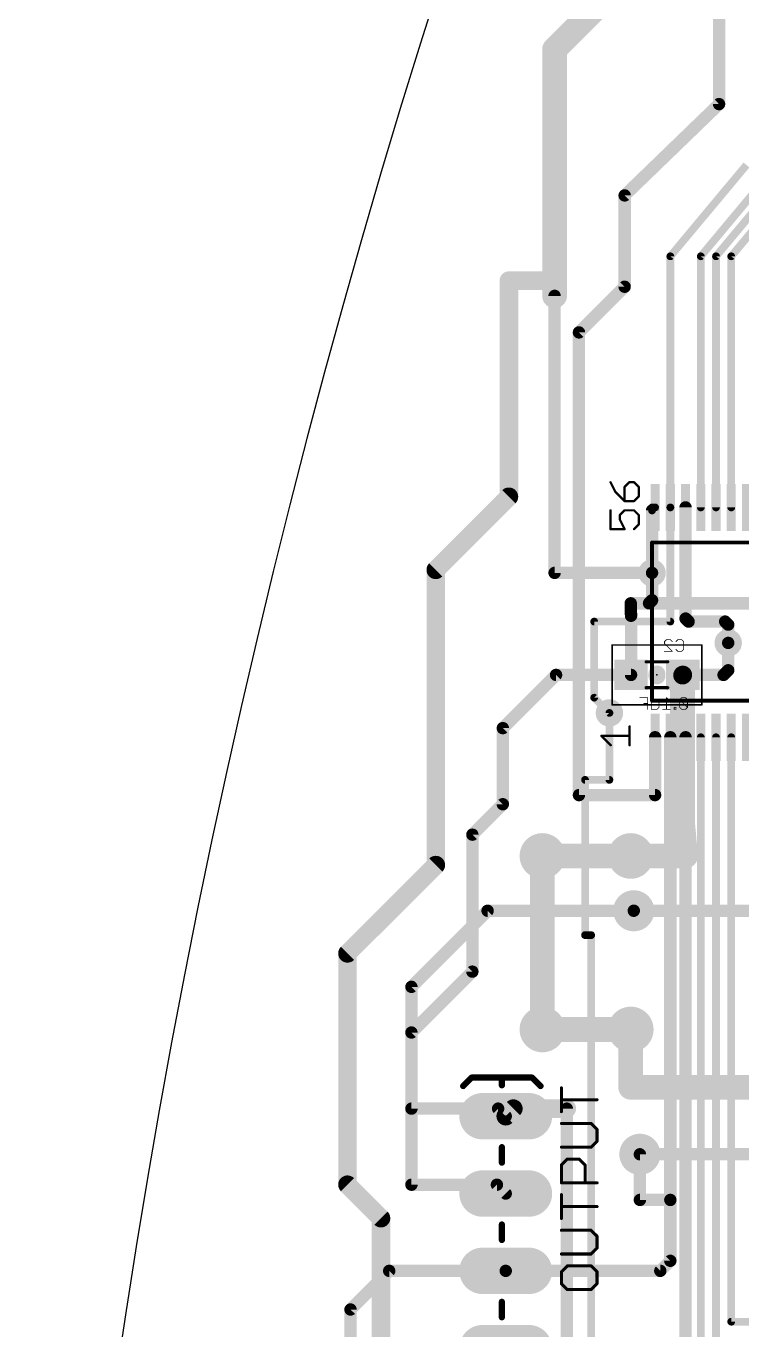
# Model space of a CAD drawing. Extents: x -47 to 149, y 1 to 249.
# Drawn here: x -46.65 to -23.15, y 55.73 to 98.56 of the extents above; entities that cross this region are included whole.
import ezdxf

# ---------------------------------------------------------------- set-up
doc = ezdxf.new("R2010")
doc.units = 0
for name, color, linetype in [('1', 22, 'CONTINUOUS'), ('16', 175, 'CONTINUOUS'), ('17', 82, 'CONTINUOUS'), ('18', 82, 'CONTINUOUS'), ('20', 7, 'CONTINUOUS'), ('21', 253, 'CONTINUOUS'), ('22', 253, 'CONTINUOUS'), ('23', 7, 'CONTINUOUS'), ('24', 7, 'CONTINUOUS'), ('25', 253, 'CONTINUOUS'), ('26', 253, 'CONTINUOUS'), ('28', 253, 'CONTINUOUS'), ('40', 175, 'CONTINUOUS'), ('52', 253, 'CONTINUOUS')]:
    doc.layers.add(name, color=color, linetype=linetype)

# ---------------------------------------------------------------- blocks, each defined once
blk = doc.blocks.new('RECT')
blk.add_solid([(-0.5, -0.5), (0.5, -0.5), (-0.5, 0.5), (0.5, 0.5)])
blk = doc.blocks.new('LONGP100')
at = {"const_width": 1}
blk.add_lwpolyline([(-0.5, 0), (0.5, 0)], dxfattribs=at)
at = {"const_width": 0.5}
for points in [[(-0.5, 0.25, 1), (-0.5, -0.25)], [(0.5, -0.25, 1), (0.5, 0.25)]]:
    blk.add_lwpolyline(points, format="xyb", dxfattribs=at)
blk = doc.blocks.new('ROUNDV')
at = {"const_width": 0.5}
blk.add_lwpolyline([(0, -0.25, 1), (0, 0.25, 1), (0, -0.25)], format="xyb", dxfattribs=at)

msp = doc.modelspace()

# ---------------------------------------------------------------- linework, layer by layer
at = {"layer": '1'}
for points, const_width in [([(-23.9, 96), (-23.9, 103.6)], 0.4064), ([(-27, 93), (-23.9, 96)], 0.4064), ([(-25.5, 91), (-23, 94)], 0.254), ([(-24.5, 91), (-22, 94)], 0.254), ([(-24, 91), (-21.5, 94)], 0.254), ([(-23.5, 91), (-21, 94)], 0.254), ([(-27, 90), (-27, 93)], 0.4064), ([(-25.5, 82.75), (-25.5, 91)], 0.254), ([(-24.5, 82.75), (-24.5, 91)], 0.254), ([(-24, 82.75), (-24, 91)], 0.254), ([(-23.5, 82.75), (-23.5, 91)], 0.254), ([(-28.5, 88.5), (-27, 90)], 0.4064), ([(-28.5, 73.3), (-28.5, 88.5)], 0.4064), ([(-26.1, 82.65), (-26.1, 80.6)], 0.4064), ([(-26.1, 82.65), (-26.1, 82.75)], 0.254), ([(-26.1, 82.75), (-26, 82.75)], 0.254), ([(-25.5, 82.75), (-25.5, 79)], 0.254), ([(-25, 82.75), (-25, 79.1)], 0.4064), ([(-25, 79.1), (-24.9, 79)], 0.4064), ([(-25.5, 79), (-28, 79)], 0.254), ([(-28, 79), (-28, 76.5)], 0.254), ([(-24.9, 79), (-23.7, 79)], 0.4064), ([(-23.7, 79), (-23.6, 78.9)], 0.4064), ([(-23.6, 78.9), (-23.6, 78.3)], 0.4064), ([(-28, 76.5), (-27.5, 76)], 0.254), ([(-26, 75.2), (-26, 73.3)], 0.4064), ([(-25.5, 60), (-25.5, 75.2)], 0.4064), ([(-25, 55), (-25, 75.2)], 0.4064), ([(-24.5, 75.2), (-24.5, 55)], 0.254), ([(-24, 75.2), (-24, 55.5)], 0.254), ([(-23.5, 75.2), (-23.5, 56)], 0.254), ([(-26, 73.3), (-28.5, 73.3)], 0.4064), ([(-26.8, 71.3), (-29.7, 71.3)], 0.8128), ([(-34, 67), (-31.5, 69.5)], 0.4064), ([(-31.5, 69.5), (-26.7, 69.5)], 0.4064), ([(-34, 60.5), (-34, 67)], 0.4064), ([(-29.7, 65.6), (-26.8, 65.6)], 0.8128), ([(-26.5, 61.5), (-26.5, 60)], 0.4064), ([(-31.194, 60.5), (-34, 60.5)], 0.4064), ([(-30.904, 60.21), (-31.194, 60.5)], 0.4064), ([(-26.5, 60), (-25.5, 60)], 0.4064), ([(-25.5, 58), (-25.5, 60)], 0.4064), ([(-36, 56.4), (-34.73, 57.67)], 0.4064), ([(-34.73, 57.67), (-30.904, 57.67)], 0.4064), ([(-30.904, 57.67), (-25.83, 57.67)], 0.4064), ([(-25.83, 57.67), (-25.5, 58)], 0.4064), ([(-36, 52.3), (-36, 56.4)], 0.4064), ([(-23.5, 56), (-14, 56)], 0.254)]:
    msp.add_lwpolyline(points, dxfattribs=dict(at, const_width=const_width))
for points, const_width in [([(-24.0016, 96, 1), (-23.7984, 96)], 0.2032), ([(-23.8293, 95.927, 1), (-23.9707, 96.073)], 0.2032), ([(-26.8984, 93, 1), (-27.1016, 93)], 0.2032), ([(-27.0707, 93.073, 1), (-26.9293, 92.927)], 0.2032), ([(-25.4365, 91, 1), (-25.5635, 91)], 0.127), ([(-25.5488, 91.0407, 1), (-25.4512, 90.9593)], 0.127), ([(-24.4365, 91, 1), (-24.5635, 91)], 0.127), ([(-24.5488, 91.0407, 1), (-24.4512, 90.9593)], 0.127), ([(-23.9365, 91, 1), (-24.0635, 91)], 0.127), ([(-24.0488, 91.0407, 1), (-23.9512, 90.9593)], 0.127), ([(-23.4365, 91, 1), (-23.5635, 91)], 0.127), ([(-23.5488, 91.0407, 1), (-23.4512, 90.9593)], 0.127), ([(-27.1016, 90, 1), (-26.8984, 90)], 0.2032), ([(-26.9282, 89.9282, 1), (-27.0718, 90.0718)], 0.2032), ([(-28.3984, 88.5, 1), (-28.6016, 88.5)], 0.2032), ([(-28.5718, 88.5718, 1), (-28.4282, 88.4282)], 0.2032), ([(-25.9984, 82.65, 1), (-26.2016, 82.65)], 0.2032), ([(-26.0365, 82.75, 1), (-26.1635, 82.75)], 0.127), ([(-26.1, 82.8135, 1), (-26.1, 82.6865)], 0.127), ([(-26.1635, 82.65, 1), (-26.0365, 82.65)], 0.127), ([(-26, 82.6865, 1), (-26, 82.8135)], 0.127), ([(-25.4365, 82.75, 1), (-25.5635, 82.75)], 0.127), ([(-25.5635, 82.75, 1), (-25.4365, 82.75)], 0.127), ([(-24.8984, 82.75, 1), (-25.1016, 82.75)], 0.2032), ([(-24.5635, 82.75, 1), (-24.4365, 82.75)], 0.127), ([(-24.0635, 82.75, 1), (-23.9365, 82.75)], 0.127), ([(-23.5635, 82.75, 1), (-23.4365, 82.75)], 0.127), ([(-26.2016, 80.6, 1), (-25.9984, 80.6)], 0.2032), ([(-24.9282, 79.1718, 1), (-25.0718, 79.0282)], 0.2032), ([(-28, 79.0635, 1), (-28, 78.9365)], 0.127), ([(-27.9365, 79, 1), (-28.0635, 79)], 0.127), ([(-25.5635, 79, 1), (-25.4365, 79)], 0.127), ([(-25.5, 78.9365, 1), (-25.5, 79.0635)], 0.127), ([(-25.1016, 79.1, 1), (-24.8984, 79.1)], 0.2032), ([(-24.9, 79.1016, 1), (-24.9, 78.8984)], 0.2032), ([(-24.9718, 78.9282, 1), (-24.8282, 79.0718)], 0.2032), ([(-23.6282, 79.0718, 1), (-23.7718, 78.9282)], 0.2032), ([(-23.4984, 78.9, 1), (-23.7016, 78.9)], 0.2032), ([(-23.7, 78.8984, 1), (-23.7, 79.1016)], 0.2032), ([(-23.6718, 78.8282, 1), (-23.5282, 78.9718)], 0.2032), ([(-23.7016, 78.3, 1), (-23.4984, 78.3)], 0.2032), ([(-27.9551, 76.5449, 1), (-28.0449, 76.4551)], 0.127), ([(-28.0635, 76.5, 1), (-27.9365, 76.5)], 0.127), ([(-27.5449, 75.9551, 1), (-27.4551, 76.0449)], 0.127), ([(-25.8984, 75.2, 1), (-26.1016, 75.2)], 0.2032), ([(-25.3984, 75.2, 1), (-25.6016, 75.2)], 0.2032), ([(-24.8984, 75.2, 1), (-25.1016, 75.2)], 0.2032), ([(-24.4365, 75.2, 1), (-24.5635, 75.2)], 0.127), ([(-23.9365, 75.2, 1), (-24.0635, 75.2)], 0.127), ([(-23.4365, 75.2, 1), (-23.5635, 75.2)], 0.127), ([(-28.5, 73.4016, 1), (-28.5, 73.1984)], 0.2032), ([(-28.6016, 73.3, 1), (-28.3984, 73.3)], 0.2032), ([(-26.1016, 73.3, 1), (-25.8984, 73.3)], 0.2032), ([(-26, 73.1984, 1), (-26, 73.4016)], 0.2032), ([(-29.7, 71.5032, 1), (-29.7, 71.0968)], 0.4064), ([(-26.8, 71.0968, 1), (-26.8, 71.5032)], 0.4064), ([(-31.5, 69.6016, 1), (-31.5, 69.3984)], 0.2032), ([(-31.4282, 69.4282, 1), (-31.5718, 69.5718)], 0.2032), ([(-26.7, 69.3984, 1), (-26.7, 69.6016)], 0.2032), ([(-33.8984, 67, 1), (-34.1016, 67)], 0.2032), ([(-34.0718, 67.0718, 1), (-33.9282, 66.9282)], 0.2032), ([(-29.7, 65.8032, 1), (-29.7, 65.3968)], 0.4064), ([(-26.8, 65.3968, 1), (-26.8, 65.8032)], 0.4064), ([(-26.3984, 61.5, 1), (-26.6016, 61.5)], 0.2032), ([(-34, 60.6016, 1), (-34, 60.3984)], 0.2032), ([(-34.1016, 60.5, 1), (-33.8984, 60.5)], 0.2032), ([(-31.1222, 60.5718, 1), (-31.2658, 60.4282)], 0.2032), ([(-31.194, 60.3984, 1), (-31.194, 60.6016)], 0.2032), ([(-30.9758, 60.1382, 1), (-30.8322, 60.2818)], 0.2032), ([(-26.5, 60.1016, 1), (-26.5, 59.8984)], 0.2032), ([(-26.6016, 60, 1), (-26.3984, 60)], 0.2032), ([(-25.3984, 60, 1), (-25.6016, 60)], 0.2032), ([(-25.6016, 60, 1), (-25.3984, 60)], 0.2032), ([(-25.5, 59.8984, 1), (-25.5, 60.1016)], 0.2032), ([(-34.73, 57.7716, 1), (-34.73, 57.5684)], 0.2032), ([(-34.6582, 57.5982, 1), (-34.8018, 57.7418)], 0.2032), ([(-30.904, 57.7716, 1), (-30.904, 57.5684)], 0.2032), ([(-30.904, 57.5684, 1), (-30.904, 57.7716)], 0.2032), ([(-25.9018, 57.7418, 1), (-25.7582, 57.5982)], 0.2032), ([(-25.83, 57.5684, 1), (-25.83, 57.7716)], 0.2032), ([(-25.6016, 58, 1), (-25.3984, 58)], 0.2032), ([(-25.4282, 57.9282, 1), (-25.5718, 58.0718)], 0.2032), ([(-35.8984, 56.4, 1), (-36.1016, 56.4)], 0.2032), ([(-36.0718, 56.4718, 1), (-35.9282, 56.3282)], 0.2032), ([(-23.5, 56.0635, 1), (-23.5, 55.9365)], 0.127), ([(-23.5635, 56, 1), (-23.4365, 56)], 0.127)]:
    msp.add_lwpolyline(points, format="xyb", dxfattribs=dict(at, const_width=const_width))
at = {"layer": '16'}
for points, const_width in [([(-29.3, 97.8), (-19.15, 107.95)], 0.8128), ([(-29.3, 90.2), (-29.3, 97.8)], 0.8128), ([(-30.8, 83.1), (-30.8, 90.2)], 0.6096), ([(-30.8, 90.2), (-29.3, 90.2)], 0.6096), ([(-29.3, 89.7), (-29.3, 90.2)], 0.8128), ([(-29.3, 80.6), (-29.3, 89.7)], 0.4064), ([(-33.2, 80.7), (-30.8, 83.1)], 0.6096), ([(-33.2, 71), (-33.2, 80.7)], 0.6096), ([(-26.1, 80.6), (-29.3, 80.6)], 0.4064), ([(-26.1, 79.7), (-26.1, 80.6)], 0.4064), ([(-26.2, 79.6), (-26.8, 79.6)], 0.4064), ([(-26.8, 79.6), (-26.79, 79.19)], 0.4064), ([(-26.2, 79.6), (-26.1, 79.7)], 0.4064), ([(-14, 79.6), (-26.2, 79.6)], 0.4064), ([(-26.79, 79.19), (-26.79, 77.248)], 0.4064), ([(-23.6, 78.3), (-23.6, 77.4)], 0.4064), ([(-25.1, 77.238), (-25.1, 72.4)], 0.8128), ([(-25.09, 77.248), (-25.1, 77.238)], 0.6096), ([(-23.6, 77.4), (-23.752, 77.248)], 0.4064), ([(-29.252, 77.248), (-31, 75.5)], 0.4064), ([(-26.79, 77.248), (-29.252, 77.248)], 0.4064), ([(-23.752, 77.248), (-25.09, 77.248)], 0.4064), ([(-27.5, 76), (-27.5, 73.8)], 0.254), ([(-31, 75.5), (-31, 73)], 0.4064), ([(-27.5, 73.8), (-28.3, 73.8)], 0.254), ([(-28.3, 73.8), (-28.3, 68.7)], 0.254), ([(-31, 73), (-32, 72)], 0.4064), ([(-25.1, 72.4), (-25, 71.3)], 0.8128), ([(-32, 72), (-32, 67.5)], 0.4064), ([(-29.7, 71.3), (-29.7, 65.6)], 0.8128), ([(-25, 71.3), (-26.8, 71.3)], 0.8128), ([(-36.1, 68.1), (-33.2, 71)], 0.6096), ([(-26.7, 69.5), (-22.5, 69.5)], 0.4064), ([(-28.3, 68.7), (-28.1, 68.7)], 0.254), ([(-28.1, 68.7), (-28.1, 53)], 0.254), ([(-36.1, 60.5), (-36.1, 68.1)], 0.6096), ([(-32, 67.5), (-34, 65.5)], 0.4064), ([(-26.8, 65.6), (-26.8, 63.7)], 0.8128), ([(-34, 65.5), (-34, 63)], 0.4064), ([(-26.8, 63.7), (-20.9, 63.7)], 0.8128), ([(-34, 63), (-31.154, 63)], 0.4064), ([(-31.154, 63), (-30.904, 62.75)], 0.4064), ([(-30.654, 63), (-30.904, 62.75)], 0.6096), ([(-28.9, 63), (-30.654, 63)], 0.6096), ([(-28.9, 51), (-28.9, 63)], 0.4064), ([(-2, 61.5), (-26.5, 61.5)], 0.4064), ([(-35, 59.4), (-36.1, 60.5)], 0.6096), ([(-35, 49), (-35, 59.4)], 0.6096)]:
    msp.add_lwpolyline(points, dxfattribs=dict(at, const_width=const_width))
for points, const_width in [([(-29.0968, 97.8, 1), (-29.5032, 97.8)], 0.4064), ([(-29.4437, 97.9437, 1), (-29.1563, 97.6563)], 0.4064), ([(-30.6476, 90.2, 1), (-30.9524, 90.2)], 0.3048), ([(-30.8, 90.3524, 1), (-30.8, 90.0476)], 0.3048), ([(-29.0968, 90.2, 1), (-29.5032, 90.2)], 0.4064), ([(-29.5032, 90.2, 1), (-29.0968, 90.2)], 0.4064), ([(-29.3, 90.0476, 1), (-29.3, 90.3524)], 0.3048), ([(-29.5032, 89.7, 1), (-29.0968, 89.7)], 0.4064), ([(-29.1984, 89.7, 1), (-29.4016, 89.7)], 0.2032), ([(-30.9524, 83.1, 1), (-30.6476, 83.1)], 0.3048), ([(-30.6922, 82.9922, 1), (-30.9078, 83.2078)], 0.3048), ([(-33.3078, 80.8078, 1), (-33.0922, 80.5922)], 0.3048), ([(-33.0476, 80.7, 1), (-33.3524, 80.7)], 0.3048), ([(-29.3, 80.7016, 1), (-29.3, 80.4984)], 0.2032), ([(-29.4016, 80.6, 1), (-29.1984, 80.6)], 0.2032), ([(-25.9984, 80.6, 1), (-26.2016, 80.6)], 0.2032), ([(-26.1, 80.4984, 1), (-26.1, 80.7016)], 0.2032), ([(-26.8, 79.7016, 1), (-26.8, 79.4984)], 0.2032), ([(-26.6984, 79.6025, 1), (-26.9016, 79.5975)], 0.2032), ([(-26.2, 79.7016, 1), (-26.2, 79.4984)], 0.2032), ([(-26.2718, 79.6718, 1), (-26.1282, 79.5282)], 0.2032), ([(-26.2016, 79.7, 1), (-25.9984, 79.7)], 0.2032), ([(-26.2, 79.4984, 1), (-26.2, 79.7016)], 0.2032), ([(-26.0282, 79.6282, 1), (-26.1718, 79.7718)], 0.2032), ([(-26.6884, 79.19, 1), (-26.8916, 79.19)], 0.2032), ([(-26.8916, 79.1875, 1), (-26.6884, 79.1925)], 0.2032), ([(-23.4984, 78.3, 1), (-23.7016, 78.3)], 0.2032), ([(-24.8968, 77.238, 1), (-25.3032, 77.238)], 0.4064), ([(-24.9822, 77.1402, 1), (-25.1978, 77.3558)], 0.3048), ([(-23.5282, 77.3282, 1), (-23.6718, 77.4718)], 0.2032), ([(-29.252, 77.3496, 1), (-29.252, 77.1464)], 0.2032), ([(-29.1802, 77.1762, 1), (-29.3238, 77.3198)], 0.2032), ([(-26.8916, 77.248, 1), (-26.6884, 77.248)], 0.2032), ([(-26.79, 77.1464, 1), (-26.79, 77.3496)], 0.2032), ([(-25.2078, 77.3458, 1), (-24.9922, 77.1302)], 0.3048), ([(-25.09, 77.3496, 1), (-25.09, 77.1464)], 0.2032), ([(-23.8238, 77.3198, 1), (-23.6802, 77.1762)], 0.2032), ([(-23.752, 77.1464, 1), (-23.752, 77.3496)], 0.2032), ([(-23.7016, 77.4, 1), (-23.4984, 77.4)], 0.2032), ([(-27.4365, 76, 1), (-27.5635, 76)], 0.127), ([(-30.8984, 75.5, 1), (-31.1016, 75.5)], 0.2032), ([(-31.0718, 75.5718, 1), (-30.9282, 75.4282)], 0.2032), ([(-28.3, 73.8635, 1), (-28.3, 73.7365)], 0.127), ([(-28.2365, 73.8, 1), (-28.3635, 73.8)], 0.127), ([(-27.5635, 73.8, 1), (-27.4365, 73.8)], 0.127), ([(-27.5, 73.7365, 1), (-27.5, 73.8635)], 0.127), ([(-31.1016, 73, 1), (-30.8984, 73)], 0.2032), ([(-30.9282, 72.9282, 1), (-31.0718, 73.0718)], 0.2032), ([(-24.8976, 72.4184, 1), (-25.3024, 72.3816)], 0.4064), ([(-25.3032, 72.4, 1), (-24.8968, 72.4)], 0.4064), ([(-31.8984, 72, 1), (-32.1016, 72)], 0.2032), ([(-32.0718, 72.0718, 1), (-31.9282, 71.9282)], 0.2032), ([(-29.4968, 71.3, 1), (-29.9032, 71.3)], 0.4064), ([(-26.8, 71.5032, 1), (-26.8, 71.0968)], 0.4064), ([(-25, 71.0968, 1), (-25, 71.5032)], 0.4064), ([(-33.3524, 71, 1), (-33.0476, 71)], 0.3048), ([(-33.0922, 70.8922, 1), (-33.3078, 71.1078)], 0.3048), ([(-25.2024, 71.2816, 1), (-24.7976, 71.3184)], 0.4064), ([(-26.7, 69.6016, 1), (-26.7, 69.3984)], 0.2032), ([(-28.3, 68.7635, 1), (-28.3, 68.6365)], 0.127), ([(-28.3635, 68.7, 1), (-28.2365, 68.7)], 0.127), ([(-28.0365, 68.7, 1), (-28.1635, 68.7)], 0.127), ([(-28.1, 68.6365, 1), (-28.1, 68.7635)], 0.127), ([(-36.2078, 68.2078, 1), (-35.9922, 67.9922)], 0.3048), ([(-35.9476, 68.1, 1), (-36.2524, 68.1)], 0.3048), ([(-31.9282, 67.4282, 1), (-32.0718, 67.5718)], 0.2032), ([(-32.1016, 67.5, 1), (-31.8984, 67.5)], 0.2032), ([(-26.5968, 65.6, 1), (-27.0032, 65.6)], 0.4064), ([(-33.8984, 65.5, 1), (-34.1016, 65.5)], 0.2032), ([(-34.0718, 65.5718, 1), (-33.9282, 65.4282)], 0.2032), ([(-29.9032, 65.6, 1), (-29.4968, 65.6)], 0.4064), ([(-26.8, 63.9032, 1), (-26.8, 63.4968)], 0.4064), ([(-27.0032, 63.7, 1), (-26.5968, 63.7)], 0.4064), ([(-34, 63.1016, 1), (-34, 62.8984)], 0.2032), ([(-34.1016, 63, 1), (-33.8984, 63)], 0.2032), ([(-31.0822, 63.0718, 1), (-31.2258, 62.9282)], 0.2032), ([(-31.154, 62.8984, 1), (-31.154, 63.1016)], 0.2032), ([(-31.0118, 62.8578, 1), (-30.7962, 62.6422)], 0.3048), ([(-30.654, 63.1524, 1), (-30.654, 62.8476)], 0.3048), ([(-30.5462, 62.8922, 1), (-30.7618, 63.1078)], 0.3048), ([(-28.7984, 63, 1), (-29.0016, 63)], 0.2032), ([(-28.9, 62.8476, 1), (-28.9, 63.1524)], 0.3048), ([(-30.9758, 62.6782, 1), (-30.8322, 62.8218)], 0.2032), ([(-26.5, 61.6016, 1), (-26.5, 61.3984)], 0.2032), ([(-35.9922, 60.6078, 1), (-36.2078, 60.3922)], 0.3048), ([(-36.2524, 60.5, 1), (-35.9476, 60.5)], 0.3048), ([(-34.8476, 59.4, 1), (-35.1524, 59.4)], 0.3048), ([(-35.1078, 59.2922, 1), (-34.8922, 59.5078)], 0.3048)]:
    msp.add_lwpolyline(points, format="xyb", dxfattribs=dict(at, const_width=const_width))
at = {"layer": '20'}
msp.add_arc((236.4723, 13.3419), 283.1243, 123.6957, 182.4174, dxfattribs=at)
at = {"layer": '21'}
for points, const_width in [([(-27.4627, 83.5753), (-27.3086, 83.2671)], 0.0762), ([(-26.8463, 83.5753), (-27.0004, 83.4212)], 0.0762), ([(-26.6922, 83.5753), (-26.8463, 83.5753)], 0.0762), ([(-26.5381, 83.4212), (-26.6922, 83.5753)], 0.0762), ([(-27.3086, 83.2671), (-27.0004, 82.9589)], 0.0762), ([(-27.0004, 83.4212), (-27.0004, 82.9589)], 0.0762), ([(-26.6922, 82.9589), (-26.5381, 83.113)], 0.0762), ([(-26.5381, 83.113), (-26.5381, 83.4212)], 0.0762), ([(-27.4627, 82.6545), (-27.4627, 82.0381)], 0.0762), ([(-27.1545, 82.5004), (-27.0004, 82.6545)], 0.0762), ([(-27.0004, 82.9589), (-26.6922, 82.9589)], 0.0762), ([(-27.0004, 82.6545), (-26.6922, 82.6545)], 0.0762), ([(-26.6922, 82.6545), (-26.5381, 82.5004)], 0.0762), ([(-27.1545, 82.3463), (-27.1545, 82.5004)], 0.0762), ([(-27.0004, 82.0381), (-27.1545, 82.3463)], 0.0762), ([(-26.5381, 82.5004), (-26.5381, 82.1922)], 0.0762), ([(-27.4627, 82.0381), (-27.0004, 82.0381)], 0.0762), ([(-26.5381, 82.1922), (-26.6922, 82.0381)], 0.0762), ([(-26.1, 81.6), (-26.1, 76.4)], 0.127), ([(-12.4, 81.6), (-26.1, 81.6)], 0.127), ([(-26.1, 76.4), (-12.4, 76.4)], 0.127), ([(-26.8381, 74.9381), (-26.8381, 75.5545)], 0.0762), ([(-27.4545, 74.9381), (-27.7627, 75.2463)], 0.0762), ([(-27.7627, 75.2463), (-26.8381, 75.2463)], 0.0762), ([(-32.0216, 64.02), (-32.301, 63.7406)], 0.2032), ([(-31.031, 64.02), (-32.0216, 64.02)], 0.2032), ([(-31.031, 64.02), (-31.031, 63.766)], 0.2032), ([(-31.031, 64.02), (-30.0404, 64.02)], 0.2032), ([(-30.0404, 64.02), (-29.761, 63.7406)], 0.2032), ([(-31.031, 61.226), (-31.031, 61.734)], 0.2032), ([(-31.031, 58.686), (-31.031, 59.194)], 0.2032), ([(-31.031, 56.146), (-31.031, 56.654)], 0.2032)]:
    msp.add_lwpolyline(points, dxfattribs=dict(at, const_width=const_width))
for points, const_width in [([(-27.4456, 83.5838, 1), (-27.4797, 83.5668)], 0.0381), ([(-26.8463, 83.5943, 1), (-26.8463, 83.5562)], 0.0381), ([(-26.8328, 83.5618, 1), (-26.8598, 83.5887)], 0.0381), ([(-26.6787, 83.5887, 1), (-26.7057, 83.5618)], 0.0381), ([(-26.6922, 83.5562, 1), (-26.6922, 83.5943)], 0.0381), ([(-27.2951, 83.2805, 1), (-27.3221, 83.2536)], 0.0381), ([(-27.3256, 83.2586, 1), (-27.2916, 83.2756)], 0.0381), ([(-26.9813, 83.4212, 1), (-27.0194, 83.4212)], 0.0381), ([(-27.0139, 83.4346, 1), (-26.9869, 83.4077)], 0.0381), ([(-26.5191, 83.4212, 1), (-26.5572, 83.4212)], 0.0381), ([(-26.5572, 83.113, 1), (-26.5191, 83.113)], 0.0381), ([(-26.5246, 83.0995, 1), (-26.5516, 83.1265)], 0.0381), ([(-26.5516, 83.4077, 1), (-26.5246, 83.4346)], 0.0381), ([(-27.4436, 82.6545, 1), (-27.4817, 82.6545)], 0.0381), ([(-27.0004, 82.9779, 1), (-27.0004, 82.9398)], 0.0381), ([(-27.0194, 82.9589, 1), (-26.9813, 82.9589)], 0.0381), ([(-27.0004, 82.6735, 1), (-27.0004, 82.6354)], 0.0381), ([(-26.9869, 82.641, 1), (-27.0139, 82.668)], 0.0381), ([(-27.0139, 82.9454, 1), (-26.9869, 82.9724)], 0.0381), ([(-26.7057, 82.9724, 1), (-26.6787, 82.9454)], 0.0381), ([(-26.6787, 82.668, 1), (-26.7057, 82.641)], 0.0381), ([(-26.6922, 82.9398, 1), (-26.6922, 82.9779)], 0.0381), ([(-26.6922, 82.6354, 1), (-26.6922, 82.6735)], 0.0381), ([(-27.1354, 82.5004, 1), (-27.1735, 82.5004)], 0.0381), ([(-27.168, 82.5139, 1), (-27.141, 82.4869)], 0.0381), ([(-27.1375, 82.3548, 1), (-27.1715, 82.3378)], 0.0381), ([(-27.1735, 82.3463, 1), (-27.1354, 82.3463)], 0.0381), ([(-26.5191, 82.5004, 1), (-26.5572, 82.5004)], 0.0381), ([(-26.5516, 82.4869, 1), (-26.5246, 82.5139)], 0.0381), ([(-27.4627, 82.0571, 1), (-27.4627, 82.0191)], 0.0381), ([(-27.4817, 82.0381, 1), (-27.4436, 82.0381)], 0.0381), ([(-27.0174, 82.0296, 1), (-26.9834, 82.0466)], 0.0381), ([(-27.0004, 82.0191, 1), (-27.0004, 82.0571)], 0.0381), ([(-26.7057, 82.0516, 1), (-26.6787, 82.0246)], 0.0381), ([(-26.5572, 82.1922, 1), (-26.5191, 82.1922)], 0.0381), ([(-26.5246, 82.1787, 1), (-26.5516, 82.2057)], 0.0381), ([(-26.1, 81.6318, 1), (-26.1, 81.5683)], 0.0635), ([(-26.0683, 81.6, 1), (-26.1318, 81.6)], 0.0635), ([(-26.1, 76.4318, 1), (-26.1, 76.3683)], 0.0635), ([(-26.1318, 76.4, 1), (-26.0683, 76.4)], 0.0635), ([(-26.8191, 75.5545, 1), (-26.8572, 75.5545)], 0.0381), ([(-27.7492, 75.2598, 1), (-27.7762, 75.2328)], 0.0381), ([(-27.7627, 75.2653, 1), (-27.7627, 75.2272)], 0.0381), ([(-27.468, 74.9246, 1), (-27.441, 74.9516)], 0.0381), ([(-26.8381, 75.2272, 1), (-26.8381, 75.2653)], 0.0381), ([(-26.8572, 74.9381, 1), (-26.8191, 74.9381)], 0.0381), ([(-32.3369, 63.7765, 1), (-32.2651, 63.7047)], 0.1016), ([(-32.0216, 64.0708, 1), (-32.0216, 63.9692)], 0.1016), ([(-31.9857, 63.9841, 1), (-32.0575, 64.0559)], 0.1016), ([(-30.9802, 64.02, 1), (-31.0818, 64.02)], 0.1016), ([(-31.031, 64.0708, 1), (-31.031, 63.9692)], 0.1016), ([(-31.031, 63.9692, 1), (-31.031, 64.0708)], 0.1016), ([(-30.0045, 64.0559, 1), (-30.0763, 63.9841)], 0.1016), ([(-30.0404, 63.9692, 1), (-30.0404, 64.0708)], 0.1016), ([(-29.7969, 63.7047, 1), (-29.7251, 63.7765)], 0.1016), ([(-31.0818, 63.766, 1), (-30.9802, 63.766)], 0.1016), ([(-30.9802, 61.734, 1), (-31.0818, 61.734)], 0.1016), ([(-31.0818, 61.226, 1), (-30.9802, 61.226)], 0.1016), ([(-30.9802, 59.194, 1), (-31.0818, 59.194)], 0.1016), ([(-31.0818, 58.686, 1), (-30.9802, 58.686)], 0.1016), ([(-30.9802, 56.654, 1), (-31.0818, 56.654)], 0.1016), ([(-31.0818, 56.146, 1), (-30.9802, 56.146)], 0.1016)]:
    msp.add_lwpolyline(points, format="xyb", dxfattribs=dict(at, const_width=const_width))
at = {"layer": '22', "const_width": 0.5588}
msp.add_lwpolyline([(-25.94, 77.2785), (-25.94, 77.2175)], dxfattribs=at)
at = {"layer": '22', "const_width": 0.2794}
for points in [[(-25.8003, 77.2785, 1), (-26.0797, 77.2785)], [(-26.0797, 77.2175, 1), (-25.8003, 77.2175)]]:
    msp.add_lwpolyline(points, format="xyb", dxfattribs=at)
at = {"layer": '23'}
msp.add_point((-30.904, 62.75), dxfattribs=at)
at = {"layer": '24'}
msp.add_point((-25.94, 77.248), dxfattribs=at)
at = {"layer": '25', "const_width": 0.1016}
for points in [[(-29.0762, 62.9014), (-29.0762, 63.681)], [(-27.9068, 63.2912), (-29.0762, 63.2912)], [(-28.1017, 62.5116), (-29.0762, 62.5116)], [(-27.9068, 62.3167), (-28.1017, 62.5116)], [(-27.9068, 61.9269), (-27.9068, 62.3167)], [(-29.0762, 61.732), (-28.1017, 61.732)], [(-28.1017, 61.732), (-27.9068, 61.9269)], [(-29.0762, 61.1473), (-28.8813, 61.3422)], [(-28.8813, 61.3422), (-28.4915, 61.3422)], [(-28.4915, 61.3422), (-28.2966, 61.1473)], [(-29.0762, 60.5626), (-29.0762, 61.1473)], [(-28.2966, 61.1473), (-28.2966, 60.5626)], [(-27.9068, 60.5626), (-29.0762, 60.5626)], [(-29.0762, 59.3932), (-29.0762, 60.1728)], [(-27.9068, 59.783), (-29.0762, 59.783)], [(-28.1017, 59.0034), (-29.0762, 59.0034)], [(-27.9068, 58.8085), (-28.1017, 59.0034)], [(-27.9068, 58.4187), (-27.9068, 58.8085)], [(-29.0762, 58.2238), (-28.1017, 58.2238)], [(-28.1017, 58.2238), (-27.9068, 58.4187)], [(-28.8813, 57.834), (-29.0762, 57.6391)], [(-28.1017, 57.834), (-28.8813, 57.834)], [(-27.9068, 57.6391), (-28.1017, 57.834)], [(-29.0762, 57.6391), (-29.0762, 57.2493)], [(-27.9068, 57.2493), (-27.9068, 57.6391)], [(-29.0762, 57.2493), (-28.8813, 57.0544)], [(-28.8813, 57.0544), (-28.1017, 57.0544)], [(-28.1017, 57.0544), (-27.9068, 57.2493)]]:
    msp.add_lwpolyline(points, dxfattribs=at)
at = {"layer": '25', "const_width": 0.0508}
for points in [[(-29.0508, 63.681, 1), (-29.1016, 63.681)], [(-29.0762, 63.3166, 1), (-29.0762, 63.2658)], [(-27.9068, 63.2658, 1), (-27.9068, 63.3166)], [(-29.1016, 62.9014, 1), (-29.0508, 62.9014)], [(-29.0762, 62.537, 1), (-29.0762, 62.4862)], [(-28.0837, 62.5295, 1), (-28.1197, 62.4936)], [(-28.1017, 62.4862, 1), (-28.1017, 62.537)], [(-27.8814, 62.3167, 1), (-27.9322, 62.3167)], [(-27.9248, 62.2987, 1), (-27.8888, 62.3346)], [(-29.0762, 61.7574, 1), (-29.0762, 61.7066)], [(-28.1197, 61.75, 1), (-28.0837, 61.714)], [(-28.1017, 61.7066, 1), (-28.1017, 61.7574)], [(-27.9322, 61.9269, 1), (-27.8814, 61.9269)], [(-27.8888, 61.9089, 1), (-27.9248, 61.9448)], [(-28.8813, 61.3676, 1), (-28.8813, 61.3168)], [(-28.8633, 61.3242, 1), (-28.8993, 61.3602)], [(-28.4735, 61.3602, 1), (-28.5095, 61.3242)], [(-28.4915, 61.3168, 1), (-28.4915, 61.3676)], [(-29.0942, 61.1653, 1), (-29.0582, 61.1293)], [(-29.0508, 61.1473, 1), (-29.1016, 61.1473)], [(-28.2712, 61.1473, 1), (-28.322, 61.1473)], [(-28.3146, 61.1293, 1), (-28.2786, 61.1653)], [(-29.0762, 60.588, 1), (-29.0762, 60.5372)], [(-29.1016, 60.5626, 1), (-29.0508, 60.5626)], [(-28.322, 60.5626, 1), (-28.2712, 60.5626)], [(-27.9068, 60.5372, 1), (-27.9068, 60.588)], [(-29.0508, 60.1728, 1), (-29.1016, 60.1728)], [(-29.0762, 59.8084, 1), (-29.0762, 59.7576)], [(-27.9068, 59.7576, 1), (-27.9068, 59.8084)], [(-29.1016, 59.3932, 1), (-29.0508, 59.3932)], [(-29.0762, 59.0288, 1), (-29.0762, 58.978)], [(-28.0837, 59.0214, 1), (-28.1197, 58.9854)], [(-28.1017, 58.978, 1), (-28.1017, 59.0288)], [(-27.8814, 58.8085, 1), (-27.9322, 58.8085)], [(-27.9248, 58.7905, 1), (-27.8888, 58.8265)], [(-29.0762, 58.2492, 1), (-29.0762, 58.1984)], [(-28.1197, 58.2418, 1), (-28.0837, 58.2058)], [(-28.1017, 58.1984, 1), (-28.1017, 58.2492)], [(-27.9322, 58.4187, 1), (-27.8814, 58.4187)], [(-27.8888, 58.4007, 1), (-27.9248, 58.4367)], [(-28.8813, 57.8594, 1), (-28.8813, 57.8086)], [(-28.8633, 57.816, 1), (-28.8993, 57.852)], [(-28.0837, 57.852, 1), (-28.1197, 57.816)], [(-28.1017, 57.8086, 1), (-28.1017, 57.8594)], [(-29.0942, 57.6571, 1), (-29.0582, 57.6211)], [(-29.0508, 57.6391, 1), (-29.1016, 57.6391)], [(-27.8814, 57.6391, 1), (-27.9322, 57.6391)], [(-27.9248, 57.6211, 1), (-27.8888, 57.6571)], [(-29.0582, 57.2673, 1), (-29.0942, 57.2313)], [(-29.1016, 57.2493, 1), (-29.0508, 57.2493)], [(-28.8813, 57.0798, 1), (-28.8813, 57.029)], [(-28.8993, 57.0364, 1), (-28.8633, 57.0724)], [(-28.1197, 57.0724, 1), (-28.0837, 57.0364)], [(-28.1017, 57.029, 1), (-28.1017, 57.0798)], [(-27.9322, 57.2493, 1), (-27.8814, 57.2493)], [(-27.8888, 57.2313, 1), (-27.9248, 57.2673)]]:
    msp.add_lwpolyline(points, format="xyb", dxfattribs=at)
at = {"layer": '26', "const_width": 0.0254}
for points in [[(-25.6921, 78.3405), (-25.6286, 78.404)], [(-25.6286, 78.404), (-25.5015, 78.404)], [(-25.5015, 78.404), (-25.4379, 78.3405)], [(-25.3179, 78.3405), (-25.2544, 78.404)], [(-25.2544, 78.404), (-25.1273, 78.404)], [(-25.1273, 78.404), (-25.0637, 78.3405)], [(-25.6921, 78.2769), (-25.6921, 78.3405)], [(-25.4379, 78.0227), (-25.6921, 78.2769)], [(-25.6921, 78.0227), (-25.4379, 78.0227)], [(-25.2544, 78.0227), (-25.3179, 78.0863)], [(-25.1273, 78.0227), (-25.2544, 78.0227)], [(-25.0637, 78.0863), (-25.1273, 78.0227)], [(-25.0637, 78.3405), (-25.0637, 78.0863)]]:
    msp.add_lwpolyline(points, dxfattribs=at)
at = {"layer": '26', "const_width": 0.0127}
for points in [[(-25.6286, 78.4104, 1), (-25.6286, 78.3977)], [(-25.6241, 78.3995, 1), (-25.6331, 78.4085)], [(-25.497, 78.4085, 1), (-25.5059, 78.3995)], [(-25.5015, 78.3977, 1), (-25.5015, 78.4104)], [(-25.2544, 78.4104, 1), (-25.2544, 78.3977)], [(-25.2499, 78.3995, 1), (-25.2589, 78.4085)], [(-25.1228, 78.4085, 1), (-25.1317, 78.3995)], [(-25.1273, 78.3977, 1), (-25.1273, 78.4104)], [(-25.6858, 78.3405, 1), (-25.6985, 78.3405)], [(-25.6966, 78.345, 1), (-25.6876, 78.336)], [(-25.6876, 78.2814, 1), (-25.6966, 78.2724)], [(-25.6985, 78.2769, 1), (-25.6858, 78.2769)], [(-25.6921, 78.029, 1), (-25.6921, 78.0164)], [(-25.4424, 78.336, 1), (-25.4334, 78.345)], [(-25.4424, 78.0182, 1), (-25.4334, 78.0272)], [(-25.4379, 78.0164, 1), (-25.4379, 78.029)], [(-25.3224, 78.345, 1), (-25.3134, 78.336)], [(-25.3134, 78.0907, 1), (-25.3224, 78.0818)], [(-25.2544, 78.029, 1), (-25.2544, 78.0164)], [(-25.2589, 78.0182, 1), (-25.2499, 78.0272)], [(-25.1317, 78.0272, 1), (-25.1228, 78.0182)], [(-25.1273, 78.0164, 1), (-25.1273, 78.029)], [(-25.0573, 78.3405, 1), (-25.0701, 78.3405)], [(-25.0701, 78.0863, 1), (-25.0573, 78.0863)], [(-25.0682, 78.336, 1), (-25.0592, 78.345)], [(-25.0592, 78.0818, 1), (-25.0682, 78.0907)]]:
    msp.add_lwpolyline(points, format="xyb", dxfattribs=at)
at = {"layer": '28', "const_width": 0.0254}
for points in [[(-26.2464, 76.499), (-26.5006, 76.499)], [(-26.2464, 76.3084), (-26.3735, 76.3084)], [(-26.2464, 76.1177), (-26.2464, 76.499)], [(-26.1264, 76.1177), (-26.1264, 76.3719)], [(-25.8722, 76.3719), (-25.8722, 76.1813)], [(-25.498, 76.3719), (-25.6251, 76.499)], [(-25.6251, 76.499), (-25.6251, 76.1177)], [(-25.1274, 76.499), (-25.1909, 76.4355)], [(-25.1909, 76.4355), (-25.1909, 76.1813)], [(-24.9367, 76.1813), (-25.1909, 76.4355)], [(-25.0003, 76.499), (-25.1274, 76.499)], [(-24.9367, 76.4355), (-25.0003, 76.499)], [(-24.9367, 76.1813), (-24.9367, 76.4355)], [(-25.9358, 76.1177), (-26.1264, 76.1177)], [(-25.8722, 76.1813), (-25.9358, 76.1177)], [(-25.498, 76.1177), (-25.7522, 76.1177)], [(-25.3109, 76.1813), (-25.3745, 76.1813)], [(-25.3745, 76.1813), (-25.3745, 76.1177)], [(-25.3745, 76.1177), (-25.3109, 76.1177)], [(-25.3109, 76.1177), (-25.3109, 76.1813)], [(-25.1909, 76.1813), (-25.1274, 76.1177)], [(-25.1274, 76.1177), (-25.0003, 76.1177)], [(-25.0003, 76.1177), (-24.9367, 76.1813)]]:
    msp.add_lwpolyline(points, dxfattribs=at)
at = {"layer": '28', "const_width": 0.0127}
for points in [[(-26.5006, 76.5054, 1), (-26.5006, 76.4927)], [(-26.3735, 76.3147, 1), (-26.3735, 76.302)], [(-26.2401, 76.499, 1), (-26.2528, 76.499)], [(-26.2464, 76.4927, 1), (-26.2464, 76.5054)], [(-26.2464, 76.302, 1), (-26.2464, 76.3147)], [(-26.1201, 76.3719, 1), (-26.1328, 76.3719)], [(-25.8659, 76.3719, 1), (-25.8786, 76.3719)], [(-25.6206, 76.5035, 1), (-25.6296, 76.4945)], [(-25.6188, 76.499, 1), (-25.6315, 76.499)], [(-25.5025, 76.3674, 1), (-25.4935, 76.3764)], [(-25.1846, 76.4355, 1), (-25.1973, 76.4355)], [(-25.1864, 76.44, 1), (-25.1954, 76.431)], [(-25.1954, 76.44, 1), (-25.1864, 76.431)], [(-25.1274, 76.5054, 1), (-25.1274, 76.4927)], [(-25.1229, 76.4945, 1), (-25.1319, 76.5035)], [(-24.9958, 76.5035, 1), (-25.0047, 76.4945)], [(-25.0003, 76.4927, 1), (-25.0003, 76.5054)], [(-24.9304, 76.4355, 1), (-24.9431, 76.4355)], [(-24.9412, 76.431, 1), (-24.9322, 76.44)], [(-26.2528, 76.1177, 1), (-26.2401, 76.1177)], [(-26.1328, 76.1177, 1), (-26.1201, 76.1177)], [(-26.1264, 76.124, 1), (-26.1264, 76.1114)], [(-25.9403, 76.1222, 1), (-25.9313, 76.1132)], [(-25.9358, 76.1114, 1), (-25.9358, 76.124)], [(-25.8786, 76.1813, 1), (-25.8659, 76.1813)], [(-25.8677, 76.1768, 1), (-25.8767, 76.1857)], [(-25.7522, 76.124, 1), (-25.7522, 76.1114)], [(-25.6315, 76.1177, 1), (-25.6188, 76.1177)], [(-25.498, 76.1114, 1), (-25.498, 76.124)], [(-25.3745, 76.1876, 1), (-25.3745, 76.1749)], [(-25.3681, 76.1813, 1), (-25.3808, 76.1813)], [(-25.3808, 76.1177, 1), (-25.3681, 76.1177)], [(-25.3745, 76.124, 1), (-25.3745, 76.1114)], [(-25.3046, 76.1813, 1), (-25.3173, 76.1813)], [(-25.3173, 76.1177, 1), (-25.3046, 76.1177)], [(-25.3109, 76.1749, 1), (-25.3109, 76.1876)], [(-25.3109, 76.1114, 1), (-25.3109, 76.124)], [(-25.1864, 76.1857, 1), (-25.1954, 76.1768)], [(-25.1973, 76.1813, 1), (-25.1846, 76.1813)], [(-25.1274, 76.124, 1), (-25.1274, 76.1114)], [(-25.1319, 76.1132, 1), (-25.1229, 76.1222)], [(-25.0047, 76.1222, 1), (-24.9958, 76.1132)], [(-25.0003, 76.1114, 1), (-25.0003, 76.124)], [(-24.9431, 76.1813, 1), (-24.9304, 76.1813)], [(-24.9322, 76.1768, 1), (-24.9412, 76.1857)], [(-24.9412, 76.1768, 1), (-24.9322, 76.1857)]]:
    msp.add_lwpolyline(points, format="xyb", dxfattribs=at)
at = {"layer": '40', "const_width": 0.0508}
for points in [[(-24.467, 78.231), (-27.413, 78.231)], [(-27.413, 78.231), (-27.413, 76.265)], [(-24.467, 76.265), (-24.467, 78.231)], [(-27.413, 76.265), (-24.467, 76.265)]]:
    msp.add_lwpolyline(points, dxfattribs=at)
at = {"layer": '40', "const_width": 0.0254}
for points in [[(-27.413, 78.2437, 1), (-27.413, 78.2183)], [(-27.4003, 78.231, 1), (-27.4257, 78.231)], [(-24.4543, 78.231, 1), (-24.4797, 78.231)], [(-24.467, 78.2183, 1), (-24.467, 78.2437)], [(-27.413, 76.2777, 1), (-27.413, 76.2523)], [(-27.4257, 76.265, 1), (-27.4003, 76.265)], [(-24.4797, 76.265, 1), (-24.4543, 76.265)], [(-24.467, 76.2523, 1), (-24.467, 76.2777)]]:
    msp.add_lwpolyline(points, format="xyb", dxfattribs=at)
at = {"layer": '52', "const_width": 0.1016}
for points in [[(-25.584, 77.68), (-26.296, 77.68)], [(-25.584, 76.829), (-26.296, 76.829)]]:
    msp.add_lwpolyline(points, dxfattribs=at)
at = {"layer": '52', "const_width": 0.0508}
for points in [[(-26.296, 77.7054, 1), (-26.296, 77.6546)], [(-25.584, 77.6546, 1), (-25.584, 77.7054)], [(-26.296, 76.8544, 1), (-26.296, 76.8036)], [(-25.584, 76.8036, 1), (-25.584, 76.8544)]]:
    msp.add_lwpolyline(points, format="xyb", dxfattribs=at)

# ---------------------------------------------------------------- block references
at = {"layer": '1', "xscale": 0.3, "yscale": 1.55}
for p in [(-26, 82.75), (-25.5, 82.75), (-25, 82.75), (-24.5, 82.75), (-24, 82.75), (-23.5, 82.75), (-23, 82.75), (-26, 75.2), (-25.5, 75.2), (-25, 75.2), (-24.5, 75.2), (-24, 75.2), (-23.5, 75.2), (-23, 75.2)]:
    msp.add_blockref('RECT', p, dxfattribs=at)
at = {"layer": '16', "xscale": 1.1, "rotation": 180}
for p in [(-26.79, 77.248), (-25.09, 77.248)]:
    msp.add_blockref('RECT', p, dxfattribs=at)
at = {"layer": '17', "xscale": 1.524, "yscale": 1.524}
for p in [(-30.904, 62.75), (-30.904, 62.75), (-30.904, 60.21), (-30.904, 60.21), (-30.904, 57.67), (-30.904, 57.67), (-30.904, 55.13), (-30.904, 55.13)]:
    msp.add_blockref('LONGP100', p, dxfattribs=at)
at = {"layer": '18'}
for p, xscale, yscale in [((-26.1, 80.6), 0.9, 0.9), ((-26.1, 80.6), 0.9, 0.9), ((-23.6, 78.3), 0.9, 0.9), ((-23.6, 78.3), 0.9, 0.9), ((-27.5, 76), 0.9, 0.9), ((-27.5, 76), 0.9, 0.9), ((-29.7, 71.3), 1.5, 1.5), ((-29.7, 71.3), 1.5, 1.5), ((-26.8, 71.3), 1.5, 1.5), ((-26.8, 71.3), 1.5, 1.5), ((-26.7, 69.5), 1.35, 1.35), ((-26.7, 69.5), 1.35, 1.35), ((-29.7, 65.6), 1.5, 1.5), ((-29.7, 65.6), 1.5, 1.5), ((-26.8, 65.6), 1.5, 1.5), ((-26.8, 65.6), 1.5, 1.5), ((-26.5, 61.5), 1.35, 1.35), ((-26.5, 61.5), 1.35, 1.35)]:
    msp.add_blockref('ROUNDV', p, dxfattribs=dict(at, xscale=xscale, yscale=yscale))
at = {"layer": '52', "xscale": 0.5001, "yscale": 0.95, "rotation": 180}
for p in [(-26.5203, 77.2531), (-25.3519, 77.2531)]:
    msp.add_blockref('RECT', p, dxfattribs=at)

doc.saveas('drawing.dxf')
